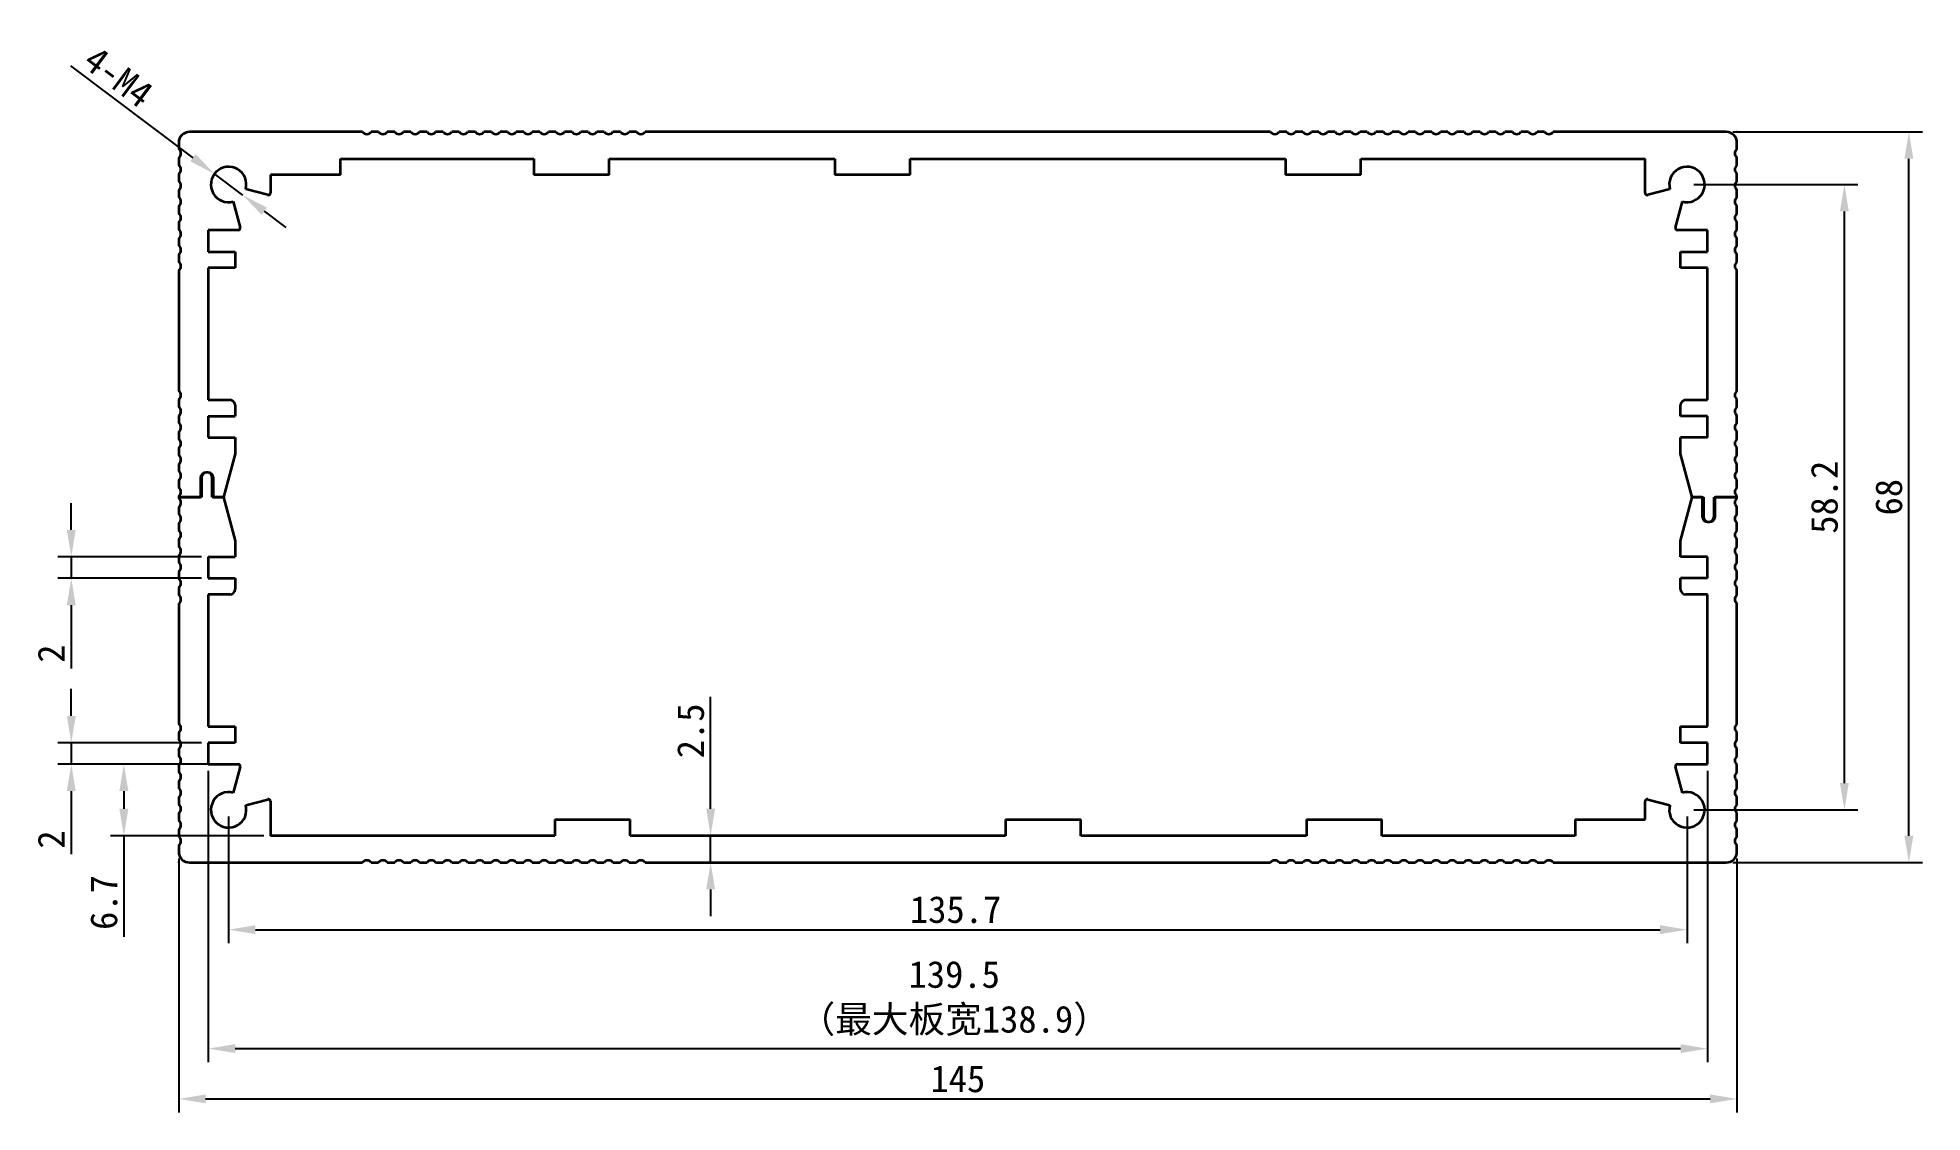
# Model space of a CAD drawing. Header units: millimetres. Extents: x 50 to 225, y 69 to 169.
import ezdxf

# ---------------------------------------------------------------- set-up
doc = ezdxf.new("R2010")
doc.units = ezdxf.units.MM
doc.header["$PDSIZE"] = -1
doc.layers.add('文字层', color=30, linetype='Continuous', lineweight=25)
doc.layers.add('细实线层', color=7, linetype='Continuous')
doc.styles.get("Standard").update_dxf_attribs({"font": 'simhei.ttf'})
doc.dimstyles.new('ISO-25', dxfattribs={"dimtxt": 2.5, "dimasz": 2.5, "dimexe": 1.25, "dimexo": 0.625, "dimtad": 1, "dimdec": 1, "dimdsep": 46, "dimtxsty": 'Standard', "dimcen": 2.5, "dimadec": 0, "dimazin": 0, "dimtfac": 1, "dimtdec": 1, "dimtmove": 0, "dimatfit": 3, "dimfxl": 1, "dimarcsym": 0})

# ---------------------------------------------------------------- blocks, each defined once
blk = doc.blocks.new('_D')
at = {"layer": 'Defpoints', "color": 0}
for p in [(66.33, 155.9), (68.97, 153.92)]:
    blk.add_point(p, dxfattribs=at)
at = {"layer": '细实线层', "color": 0, "lineweight": -2}
for p, q in [((52.95, 165.94), (64.33, 157.4)), ((68.97, 153.92), (66.33, 155.9)), ((70.97, 152.42), (72.97, 150.92))]:
    blk.add_line(p, q, dxfattribs=at)
at = {"layer": '细实线层', "color": 0}
for points in [[(64.58, 157.74), (64.08, 157.07), (66.33, 155.9)], [(71.22, 152.76), (70.72, 152.09), (68.97, 153.92)]]:
    blk.add_solid(points, dxfattribs=at)
at = {"layer": '细实线层', "color": 0, "insert": (57.41, 164.94), "char_height": 2.5, "attachment_point": 5, "rotation": 323.1296}
blk.add_mtext('4-M4', dxfattribs=at)
blk = doc.blocks.new('_D_1')
at = {"layer": 'Defpoints', "color": 0}
for p in [(67.65, 96.71), (203.36, 96.71), (203.36, 85.56)]:
    blk.add_point(p, dxfattribs=at)
at = {"layer": '细实线层', "color": 0, "lineweight": -2}
for p, q in [((67.65, 96.09), (67.65, 84.31)), ((203.36, 96.09), (203.36, 84.31)), ((70.15, 85.56), (200.86, 85.56))]:
    blk.add_line(p, q, dxfattribs=at)
at = {"layer": '细实线层', "color": 0}
for points in [[(70.15, 85.98), (70.15, 85.15), (67.65, 85.56)], [(200.86, 85.98), (200.86, 85.15), (203.36, 85.56)]]:
    blk.add_solid(points, dxfattribs=at)
at = {"layer": '细实线层', "color": 0, "insert": (135.3, 88.69), "char_height": 2.5, "attachment_point": 2}
blk.add_mtext('135.7', dxfattribs=at)
blk = doc.blocks.new('_D_2')
at = {"layer": 'Defpoints', "color": 0}
for p in [(203.36, 154.91), (218.01, 154.91), (203.36, 96.71)]:
    blk.add_point(p, dxfattribs=at)
at = {"layer": '细实线层', "color": 0, "lineweight": -2}
for p, q in [((203.99, 154.91), (219.26, 154.91)), ((218.01, 99.21), (218.01, 152.41)), ((203.99, 96.71), (219.26, 96.71))]:
    blk.add_line(p, q, dxfattribs=at)
at = {"layer": '细实线层', "color": 0}
for points in [[(217.59, 152.41), (218.42, 152.41), (218.01, 154.91)], [(217.59, 99.21), (218.42, 99.21), (218.01, 96.71)]]:
    blk.add_solid(points, dxfattribs=at)
at = {"layer": '细实线层', "color": 0, "insert": (214.88, 125.81), "char_height": 2.5, "attachment_point": 2, "rotation": 90}
blk.add_mtext('58.2', dxfattribs=at)
blk = doc.blocks.new('_D_3')
at = {"layer": 'Defpoints', "color": 0}
for p in [(65.76, 100.96), (205.26, 100.96), (205.26, 74.49)]:
    blk.add_point(p, dxfattribs=at)
at = {"layer": '文字层', "color": 0, "lineweight": -2}
for p, q in [((65.76, 100.34), (65.76, 73.24)), ((205.26, 100.34), (205.26, 73.24)), ((68.26, 74.49), (202.76, 74.49))]:
    blk.add_line(p, q, dxfattribs=at)
at = {"layer": '文字层', "color": 0}
for points in [[(68.26, 74.91), (68.26, 74.08), (65.76, 74.49)], [(202.76, 74.91), (202.76, 74.08), (205.26, 74.49)]]:
    blk.add_solid(points, dxfattribs=at)
at = {"layer": '文字层', "color": 0, "insert": (135.17, 82.65), "char_height": 2.5, "attachment_point": 2}
blk.add_mtext('139.5\\P（最大板宽138.9）', dxfattribs=at)
blk = doc.blocks.new('_D_4')
at = {"layer": 'Defpoints', "color": 0}
for p in [(105, 94.31), (106.41, 91.81), (112.5, 91.81)]:
    blk.add_point(p, dxfattribs=at)
at = {"layer": '细实线层', "color": 0, "lineweight": -2}
for p, q in [((112.5, 96.81), (112.5, 107.23)), ((105.63, 94.31), (113.75, 94.31)), ((112.5, 91.81), (112.5, 94.31)), ((107.03, 91.81), (113.75, 91.81)), ((112.5, 89.31), (112.5, 86.81))]:
    blk.add_line(p, q, dxfattribs=at)
at = {"layer": '细实线层', "color": 0}
for points in [[(112.09, 96.81), (112.92, 96.81), (112.5, 94.31)], [(112.09, 89.31), (112.92, 89.31), (112.5, 91.81)]]:
    blk.add_solid(points, dxfattribs=at)
at = {"layer": '细实线层', "color": 0, "insert": (109.38, 104.06), "char_height": 2.5, "attachment_point": 2, "rotation": 90}
blk.add_mtext('2.5', dxfattribs=at)
blk = doc.blocks.new('_D_5')
at = {"layer": 'Defpoints', "color": 0}
for p in [(68.53, 100.96), (57.9, 94.31), (71.55, 94.31)]:
    blk.add_point(p, dxfattribs=at)
at = {"layer": '细实线层', "color": 0, "lineweight": -2}
for p, q in [((67.9, 100.96), (56.65, 100.96)), ((57.9, 98.46), (57.9, 96.81)), ((70.93, 94.31), (56.65, 94.31)), ((57.9, 94.31), (57.9, 84.9))]:
    blk.add_line(p, q, dxfattribs=at)
at = {"layer": '细实线层', "color": 0}
for points in [[(57.48, 98.46), (58.32, 98.46), (57.9, 100.96)], [(57.48, 96.81), (58.32, 96.81), (57.9, 94.31)]]:
    blk.add_solid(points, dxfattribs=at)
at = {"layer": '细实线层', "color": 0, "insert": (54.78, 88.09), "char_height": 2.5, "attachment_point": 2, "rotation": 90}
blk.add_mtext('6.7', dxfattribs=at)
blk = doc.blocks.new('_D_6')
at = {"layer": 'Defpoints', "color": 0}
for p in [(65.76, 102.96), (53.01, 100.96), (65.76, 100.96)]:
    blk.add_point(p, dxfattribs=at)
at = {"layer": '细实线层', "color": 0, "lineweight": -2}
for p, q in [((53.01, 105.46), (53.01, 107.96)), ((65.13, 102.96), (51.76, 102.96)), ((53.01, 102.96), (53.01, 100.96)), ((65.13, 100.96), (51.76, 100.96)), ((53.01, 98.46), (53.01, 92.58))]:
    blk.add_line(p, q, dxfattribs=at)
at = {"layer": '细实线层', "color": 0}
for points in [[(52.59, 105.46), (53.42, 105.46), (53.01, 102.96)], [(52.59, 98.46), (53.42, 98.46), (53.01, 100.96)]]:
    blk.add_solid(points, dxfattribs=at)
at = {"layer": '细实线层', "color": 0, "insert": (49.88, 93.95), "char_height": 2.5, "attachment_point": 2, "rotation": 90}
blk.add_mtext('2', dxfattribs=at)
blk = doc.blocks.new('_D_8')
at = {"layer": 'Defpoints', "color": 0}
for p in [(53.01, 120.26), (65.76, 120.26), (65.76, 118.26)]:
    blk.add_point(p, dxfattribs=at)
at = {"layer": '细实线层', "color": 0, "lineweight": -2}
for p, q in [((53.01, 122.76), (53.01, 125.26)), ((65.13, 120.26), (51.76, 120.26)), ((53.01, 120.26), (53.01, 118.26)), ((65.13, 118.26), (51.76, 118.26)), ((53.01, 115.76), (53.01, 109.88))]:
    blk.add_line(p, q, dxfattribs=at)
at = {"layer": '细实线层', "color": 0}
for points in [[(52.59, 122.76), (53.42, 122.76), (53.01, 120.26)], [(52.59, 115.76), (53.42, 115.76), (53.01, 118.26)]]:
    blk.add_solid(points, dxfattribs=at)
at = {"layer": '细实线层', "color": 0, "insert": (49.88, 111.25), "char_height": 2.5, "attachment_point": 2, "rotation": 90}
blk.add_mtext('2', dxfattribs=at)
blk = doc.blocks.new('_D_9')
at = {"layer": 'Defpoints', "color": 0}
for p in [(63.01, 92.81), (208.01, 92.81), (208.01, 69.81)]:
    blk.add_point(p, dxfattribs=at)
at = {"layer": '细实线层', "color": 0, "lineweight": -2}
for p, q in [((63.01, 92.19), (63.01, 68.56)), ((208.01, 92.19), (208.01, 68.56)), ((65.51, 69.81), (205.51, 69.81))]:
    blk.add_line(p, q, dxfattribs=at)
at = {"layer": '细实线层', "color": 0}
for points in [[(65.51, 70.23), (65.51, 69.4), (63.01, 69.81)], [(205.51, 70.23), (205.51, 69.4), (208.01, 69.81)]]:
    blk.add_solid(points, dxfattribs=at)
at = {"layer": '细实线层', "color": 0, "insert": (135.51, 72.94), "char_height": 2.5, "attachment_point": 2}
blk.add_mtext('145', dxfattribs=at)
blk = doc.blocks.new('_D_10')
at = {"layer": 'Defpoints', "color": 0}
for p in [(207.01, 159.81), (224.01, 159.81), (207.01, 91.81)]:
    blk.add_point(p, dxfattribs=at)
at = {"layer": '细实线层', "color": 0, "lineweight": -2}
for p, q in [((207.63, 159.81), (225.26, 159.81)), ((224.01, 94.31), (224.01, 157.31)), ((207.63, 91.81), (225.26, 91.81))]:
    blk.add_line(p, q, dxfattribs=at)
at = {"layer": '细实线层', "color": 0}
for points in [[(223.59, 157.31), (224.42, 157.31), (224.01, 159.81)], [(223.59, 94.31), (224.42, 94.31), (224.01, 91.81)]]:
    blk.add_solid(points, dxfattribs=at)
at = {"layer": '细实线层', "color": 0, "insert": (220.88, 125.81), "char_height": 2.5, "attachment_point": 2, "rotation": 90}
blk.add_mtext('68', dxfattribs=at)

msp = doc.modelspace()

# ---------------------------------------------------------------- linework, layer by layer
at = {"color": 7, "linetype": 'Continuous', "lineweight": 35}
for p, q in [((80.11, 159.81), (64.01, 159.81)), ((81.61, 159.81), (80.91, 159.81)), ((83.11, 159.81), (82.41, 159.81)), ((84.61, 159.81), (83.91, 159.81)), ((86.11, 159.81), (85.41, 159.81)), ((87.61, 159.81), (86.91, 159.81)), ((89.11, 159.81), (88.41, 159.81)), ((90.61, 159.81), (89.91, 159.81)), ((92.11, 159.81), (91.41, 159.81)), ((93.61, 159.81), (92.91, 159.81)), ((95.11, 159.81), (94.41, 159.81)), ((96.61, 159.81), (95.91, 159.81)), ((98.11, 159.81), (97.41, 159.81)), ((99.61, 159.81), (98.91, 159.81)), ((101.11, 159.81), (100.41, 159.81)), ((102.61, 159.81), (101.91, 159.81)), ((104.11, 159.81), (103.41, 159.81)), ((105.61, 159.81), (104.91, 159.81)), ((164.61, 159.81), (106.41, 159.81)), ((166.11, 159.81), (165.41, 159.81)), ((167.61, 159.81), (166.91, 159.81)), ((169.11, 159.81), (168.41, 159.81)), ((170.61, 159.81), (169.91, 159.81)), ((172.11, 159.81), (171.41, 159.81)), ((173.61, 159.81), (172.91, 159.81)), ((175.11, 159.81), (174.41, 159.81)), ((176.61, 159.81), (175.91, 159.81)), ((178.11, 159.81), (177.41, 159.81)), ((179.61, 159.81), (178.91, 159.81)), ((181.11, 159.81), (180.41, 159.81)), ((182.61, 159.81), (181.91, 159.81)), ((184.11, 159.81), (183.41, 159.81)), ((185.61, 159.81), (184.91, 159.81)), ((187.11, 159.81), (186.41, 159.81)), ((188.61, 159.81), (187.91, 159.81)), ((190.11, 159.81), (189.41, 159.81)), ((207.01, 159.81), (190.91, 159.81)), ((63.01, 158.81), (63.01, 158.21)), ((208.01, 158.21), (208.01, 158.81)), ((63.01, 157.41), (63.01, 156.71)), ((78.06, 157.31), (96.06, 157.31)), ((78.06, 155.81), (78.06, 157.31)), ((96.06, 157.31), (96.06, 155.81)), ((103.06, 157.31), (124.06, 157.31)), ((103.06, 155.81), (103.06, 157.31)), ((124.06, 157.31), (124.06, 155.81)), ((131.06, 157.31), (166.01, 157.31)), ((131.06, 155.81), (131.06, 157.31)), ((166.01, 157.31), (166.01, 155.81)), ((173.01, 157.31), (199.46, 157.31)), ((173.01, 155.81), (173.01, 157.31)), ((199.46, 154.13), (199.46, 157.31)), ((208.01, 156.71), (208.01, 157.41)), ((63.01, 155.91), (63.01, 155.21)), ((63.01, 154.41), (63.01, 153.71)), ((71.3, 153.94), (69.25, 154.49)), ((78.06, 155.81), (71.55, 155.81)), ((71.55, 155.81), (71.55, 154.13)), ((103.06, 155.81), (96.06, 155.81)), ((131.06, 155.81), (124.06, 155.81)), ((173.01, 155.81), (166.01, 155.81)), ((201.77, 154.49), (199.71, 153.94)), ((208.01, 155.21), (208.01, 155.91)), ((208.01, 153.71), (208.01, 154.41)), ((63.01, 152.91), (63.01, 152.21)), ((68.08, 153.32), (68.72, 150.92)), ((202.29, 150.92), (202.93, 153.32)), ((208.01, 152.21), (208.01, 152.91)), ((63.01, 151.41), (63.01, 150.71)), ((208.01, 150.71), (208.01, 151.41)), ((63.01, 149.91), (63.01, 149.21)), ((68.53, 150.66), (65.76, 150.66)), ((65.76, 150.66), (65.76, 148.66)), ((205.26, 150.66), (202.48, 150.66)), ((205.26, 148.66), (205.26, 150.66)), ((208.01, 149.21), (208.01, 149.91)), ((63.01, 148.41), (63.01, 147.71)), ((65.76, 148.66), (68.26, 148.66)), ((68.26, 148.66), (68.26, 147.16)), ((202.76, 147.16), (202.76, 148.66)), ((202.76, 148.66), (205.26, 148.66)), ((208.01, 147.71), (208.01, 148.41)), ((63.01, 146.91), (63.01, 135.71)), ((68.26, 147.16), (65.76, 147.16)), ((65.76, 147.16), (65.76, 134.86)), ((205.26, 147.16), (202.76, 147.16)), ((205.26, 134.86), (205.26, 147.16)), ((208.01, 135.71), (208.01, 146.91)), ((63.01, 134.91), (63.01, 134.21)), ((63.01, 133.41), (63.01, 132.71)), ((65.76, 134.86), (67.76, 134.86)), ((65.76, 133.36), (68.26, 133.36)), ((65.76, 133.36), (65.76, 131.36)), ((68.26, 134.36), (68.26, 133.36)), ((202.76, 133.36), (202.76, 134.36)), ((205.26, 133.36), (202.76, 133.36)), ((203.26, 134.86), (205.26, 134.86)), ((205.26, 131.36), (205.26, 133.36)), ((208.01, 134.21), (208.01, 134.91)), ((208.01, 132.71), (208.01, 133.41)), ((63.01, 131.91), (63.01, 131.21)), ((208.01, 131.21), (208.01, 131.91)), ((63.01, 130.41), (63.01, 129.71)), ((65.76, 131.36), (68.26, 131.36)), ((68.26, 129.86), (67.17, 125.81)), ((68.26, 131.36), (68.26, 129.86)), ((202.76, 129.86), (202.76, 131.36)), ((205.26, 131.36), (202.76, 131.36)), ((203.84, 125.81), (202.76, 129.86)), ((208.01, 129.71), (208.01, 130.41)), ((63.01, 128.91), (63.01, 128.21)), ((65.73, 128.11), (65.53, 128.11)), ((208.01, 128.21), (208.01, 128.91)), ((63.01, 127.41), (63.01, 126.71)), ((65.03, 127.61), (65.03, 125.81)), ((65.13, 127.61), (65.13, 125.81)), ((66.13, 125.81), (66.13, 127.61)), ((66.23, 125.81), (66.23, 127.61)), ((208.01, 126.71), (208.01, 127.41)), ((63.01, 125.91), (63.01, 125.81)), ((63.01, 125.81), (63.01, 125.71)), ((65.13, 125.81), (63.01, 125.81)), ((63.01, 125.81), (65.03, 125.81)), ((63.01, 124.91), (63.01, 124.21)), ((67.17, 125.81), (66.13, 125.81)), ((66.23, 125.81), (67.17, 125.81)), ((67.17, 125.81), (68.26, 121.76)), ((202.76, 121.76), (203.84, 125.81)), ((204.78, 125.81), (203.84, 125.81)), ((203.84, 125.81), (204.88, 125.81)), ((204.78, 125.81), (204.78, 124.01)), ((204.88, 125.81), (204.88, 124.01)), ((205.88, 124.01), (205.88, 125.81)), ((205.88, 125.81), (208.01, 125.81)), ((205.98, 124.01), (205.98, 125.81)), ((208.01, 125.81), (205.98, 125.81)), ((208.01, 125.81), (208.01, 125.91)), ((208.01, 125.71), (208.01, 125.81)), ((208.01, 124.21), (208.01, 124.91)), ((63.01, 123.41), (63.01, 122.71)), ((205.28, 123.51), (205.48, 123.51)), ((208.01, 122.71), (208.01, 123.41)), ((63.01, 121.91), (63.01, 121.21)), ((68.26, 121.76), (68.26, 120.26)), ((202.76, 120.26), (202.76, 121.76)), ((208.01, 121.21), (208.01, 121.91)), ((63.01, 120.41), (63.01, 119.71)), ((65.76, 120.26), (68.26, 120.26)), ((65.76, 120.26), (65.76, 118.26)), ((205.26, 120.26), (202.76, 120.26)), ((205.26, 118.26), (205.26, 120.26)), ((208.01, 119.71), (208.01, 120.41)), ((63.01, 118.91), (63.01, 118.21)), ((65.76, 118.26), (68.26, 118.26)), ((68.26, 118.26), (68.26, 117.26)), ((205.26, 118.26), (202.76, 118.26)), ((202.76, 117.26), (202.76, 118.26)), ((208.01, 118.21), (208.01, 118.91)), ((63.01, 117.41), (63.01, 116.71)), ((63.01, 115.91), (63.01, 104.71)), ((67.76, 116.76), (65.76, 116.76)), ((65.76, 116.76), (65.76, 104.46)), ((205.26, 116.76), (203.26, 116.76)), ((205.26, 104.46), (205.26, 116.76)), ((208.01, 116.71), (208.01, 117.41)), ((208.01, 104.71), (208.01, 115.91)), ((63.01, 103.91), (63.01, 103.21)), ((65.76, 104.46), (68.26, 104.46)), ((68.26, 104.46), (68.26, 102.96)), ((202.76, 102.96), (202.76, 104.46)), ((202.76, 104.46), (205.26, 104.46)), ((208.01, 103.21), (208.01, 103.91)), ((63.01, 102.41), (63.01, 101.71)), ((68.26, 102.96), (65.76, 102.96)), ((65.76, 102.96), (65.76, 100.96)), ((205.26, 102.96), (202.76, 102.96)), ((205.26, 100.96), (205.26, 102.96)), ((208.01, 101.71), (208.01, 102.41)), ((63.01, 100.91), (63.01, 100.21)), ((65.76, 100.96), (68.53, 100.96)), ((68.72, 100.71), (68.08, 98.31)), ((202.93, 98.31), (202.29, 100.71)), ((202.48, 100.96), (205.26, 100.96)), ((208.01, 100.21), (208.01, 100.91)), ((63.01, 99.41), (63.01, 98.71)), ((208.01, 98.71), (208.01, 99.41)), ((63.01, 97.91), (63.01, 97.21)), ((69.25, 97.14), (71.3, 97.69)), ((71.55, 97.5), (71.55, 94.31)), ((199.46, 95.81), (199.46, 97.5)), ((199.71, 97.69), (201.77, 97.14)), ((208.01, 97.21), (208.01, 97.91)), ((63.01, 96.41), (63.01, 95.71)), ((63.01, 94.91), (63.01, 94.21)), ((98, 95.81), (98, 94.31)), ((98, 95.81), (105, 95.81)), ((105, 94.31), (105, 95.81)), ((139.95, 95.81), (139.95, 94.31)), ((139.95, 95.81), (146.95, 95.81)), ((146.95, 94.31), (146.95, 95.81)), ((167.95, 95.81), (167.95, 94.31)), ((167.95, 95.81), (174.95, 95.81)), ((174.95, 94.31), (174.95, 95.81)), ((192.95, 95.81), (192.95, 94.31)), ((192.95, 95.81), (199.46, 95.81)), ((208.01, 95.71), (208.01, 96.41)), ((208.01, 94.21), (208.01, 94.91)), ((63.01, 93.41), (63.01, 92.81)), ((98, 94.31), (71.55, 94.31)), ((139.95, 94.31), (105, 94.31)), ((167.95, 94.31), (146.95, 94.31)), ((192.95, 94.31), (174.95, 94.31)), ((208.01, 92.81), (208.01, 93.41)), ((64.01, 91.81), (80.11, 91.81)), ((80.91, 91.81), (81.61, 91.81)), ((82.41, 91.81), (83.11, 91.81)), ((83.91, 91.81), (84.61, 91.81)), ((85.41, 91.81), (86.11, 91.81)), ((86.91, 91.81), (87.61, 91.81)), ((88.41, 91.81), (89.11, 91.81)), ((89.91, 91.81), (90.61, 91.81)), ((91.41, 91.81), (92.11, 91.81)), ((92.91, 91.81), (93.61, 91.81)), ((94.41, 91.81), (95.11, 91.81)), ((95.91, 91.81), (96.61, 91.81)), ((97.41, 91.81), (98.11, 91.81)), ((98.91, 91.81), (99.61, 91.81)), ((100.41, 91.81), (101.11, 91.81)), ((101.91, 91.81), (102.61, 91.81)), ((103.41, 91.81), (104.11, 91.81)), ((104.91, 91.81), (105.61, 91.81)), ((106.41, 91.81), (164.61, 91.81)), ((165.41, 91.81), (166.11, 91.81)), ((166.91, 91.81), (167.61, 91.81)), ((168.41, 91.81), (169.11, 91.81)), ((169.91, 91.81), (170.61, 91.81)), ((171.41, 91.81), (172.11, 91.81)), ((172.91, 91.81), (173.61, 91.81)), ((174.41, 91.81), (175.11, 91.81)), ((175.91, 91.81), (176.61, 91.81)), ((177.41, 91.81), (178.11, 91.81)), ((178.91, 91.81), (179.61, 91.81)), ((180.41, 91.81), (181.11, 91.81)), ((181.91, 91.81), (182.61, 91.81)), ((183.41, 91.81), (184.11, 91.81)), ((184.91, 91.81), (185.61, 91.81)), ((186.41, 91.81), (187.11, 91.81)), ((187.91, 91.81), (188.61, 91.81)), ((189.41, 91.81), (190.11, 91.81)), ((190.91, 91.81), (207.01, 91.81))]:
    msp.add_line(p, q, dxfattribs=at)
at = {"color": 7, "linetype": 'Continuous'}
for p, q in [((208.01, 159.81), (207.97, 159.81)), ((208.01, 159.81), (208.01, 159.73)), ((63.01, 91.81), (63.01, 91.9)), ((63.01, 91.81), (63.05, 91.81))]:
    msp.add_line(p, q, dxfattribs=at)
at = {"color": 7, "linetype": 'Continuous', "lineweight": 35}
for centre, radius, start, end in [((64.01, 158.81), 1, 90, 180), ((80.51, 160.11), 0.5, 216.8699, 323.1301), ((82.01, 160.11), 0.5, 216.8699, 323.1301), ((83.51, 160.11), 0.5, 216.8699, 323.1301), ((85.01, 160.11), 0.5, 216.8699, 323.1301), ((86.51, 160.11), 0.5, 216.8699, 323.1301), ((88.01, 160.11), 0.5, 216.8699, 323.1301), ((89.51, 160.11), 0.5, 216.8699, 323.1301), ((91.01, 160.11), 0.5, 216.8699, 323.1301), ((92.51, 160.11), 0.5, 216.8699, 323.1301), ((94.01, 160.11), 0.5, 216.8699, 323.1301), ((95.51, 160.11), 0.5, 216.8699, 323.1301), ((97.01, 160.11), 0.5, 216.8699, 323.1301), ((98.51, 160.11), 0.5, 216.8699, 323.1301), ((100.01, 160.11), 0.5, 216.8699, 323.1301), ((101.51, 160.11), 0.5, 216.8699, 323.1301), ((103.01, 160.11), 0.5, 216.8699, 323.1301), ((104.51, 160.11), 0.5, 216.8699, 323.1301), ((106.01, 160.11), 0.5, 216.8699, 323.1301), ((165.01, 160.11), 0.5, 216.8699, 323.1301), ((166.51, 160.11), 0.5, 216.8699, 323.1301), ((168.01, 160.11), 0.5, 216.8699, 323.1301), ((169.51, 160.11), 0.5, 216.8699, 323.1301), ((171.01, 160.11), 0.5, 216.8699, 323.1301), ((172.51, 160.11), 0.5, 216.8699, 323.1301), ((174.01, 160.11), 0.5, 216.8699, 323.1301), ((175.51, 160.11), 0.5, 216.8699, 323.1301), ((177.01, 160.11), 0.5, 216.8699, 323.1301), ((178.51, 160.11), 0.5, 216.8699, 323.1301), ((180.01, 160.11), 0.5, 216.8699, 323.1301), ((181.51, 160.11), 0.5, 216.8699, 323.1301), ((183.01, 160.11), 0.5, 216.8699, 323.1301), ((184.51, 160.11), 0.5, 216.8699, 323.1301), ((186.01, 160.11), 0.5, 216.8699, 323.1301), ((187.51, 160.11), 0.5, 216.8699, 323.1301), ((189.01, 160.11), 0.5, 216.8699, 323.1301), ((190.51, 160.11), 0.5, 216.8699, 323.1301), ((207.01, 158.81), 1, 0, 90), ((62.71, 157.81), 0.5, 306.8699, 53.1301), ((208.31, 157.81), 0.5, 126.8699, 233.1301), ((62.71, 156.31), 0.5, 306.8699, 53.1301), ((67.65, 154.91), 1.65, 345, 285), ((203.36, 154.91), 1.65, 255, 195), ((208.31, 156.31), 0.5, 126.8699, 233.1301), ((62.71, 154.81), 0.5, 306.8699, 53.1301), ((208.31, 154.81), 0.5, 126.8699, 233.1301), ((62.71, 153.31), 0.5, 306.8699, 53.1301), ((71.35, 154.13), 0.2, 255, 360), ((199.66, 154.13), 0.2, 180, 285), ((208.31, 153.31), 0.5, 126.8699, 233.1301), ((62.71, 151.81), 0.5, 306.8699, 53.1301), ((68.53, 150.86), 0.2, 270, 15), ((202.48, 150.86), 0.2, 165, 270), ((208.31, 151.81), 0.5, 126.8699, 233.1301), ((62.71, 150.31), 0.5, 306.8699, 53.1301), ((62.71, 148.81), 0.5, 306.8699, 53.1301), ((208.31, 150.31), 0.5, 126.8699, 233.1301), ((208.31, 148.81), 0.5, 126.8699, 233.1301), ((62.71, 147.31), 0.5, 306.8699, 53.1301), ((208.31, 147.31), 0.5, 126.8699, 233.1301), ((62.71, 135.31), 0.5, 306.8699, 53.1301), ((208.31, 135.31), 0.5, 126.8699, 233.1301), ((62.71, 133.81), 0.5, 306.8699, 53.1301), ((67.76, 134.36), 0.5, 0, 90), ((203.26, 134.36), 0.5, 90, 180), ((208.31, 133.81), 0.5, 126.8699, 233.1301), ((62.71, 132.31), 0.5, 306.8699, 53.1301), ((208.31, 132.31), 0.5, 126.8699, 233.1301), ((62.71, 130.81), 0.5, 306.8699, 53.1301), ((208.31, 130.81), 0.5, 126.8699, 233.1301), ((62.71, 129.31), 0.5, 306.8699, 53.1301), ((62.71, 127.81), 0.5, 306.8699, 53.1301), ((65.53, 127.61), 0.5, 90, 180), ((65.63, 127.61), 0.5, 90, 180), ((65.63, 127.61), 0.5, 0, 90), ((65.73, 127.61), 0.5, 0, 90), ((208.31, 129.31), 0.5, 126.8699, 233.1301), ((208.31, 127.81), 0.5, 126.8699, 233.1301), ((62.71, 126.31), 0.5, 306.8699, 53.1301), ((208.31, 126.31), 0.5, 126.8699, 233.1301), ((62.71, 125.31), 0.5, 306.8699, 53.1301), ((208.31, 125.31), 0.5, 126.8699, 233.1301), ((62.71, 123.81), 0.5, 306.8699, 53.1301), ((205.28, 124.01), 0.5, 180, 270), ((205.38, 124.01), 0.5, 180, 270), ((205.38, 124.01), 0.5, 270, 0), ((205.48, 124.01), 0.5, 270, 0), ((208.31, 123.81), 0.5, 126.8699, 233.1301), ((62.71, 122.31), 0.5, 306.8699, 53.1301), ((62.71, 120.81), 0.5, 306.8699, 53.1301), ((208.31, 122.31), 0.5, 126.8699, 233.1301), ((208.31, 120.81), 0.5, 126.8699, 233.1301), ((62.71, 119.31), 0.5, 306.8699, 53.1301), ((208.31, 119.31), 0.5, 126.8699, 233.1301), ((62.71, 117.81), 0.5, 306.8699, 53.1301), ((208.31, 117.81), 0.5, 126.8699, 233.1301), ((62.71, 116.31), 0.5, 306.8699, 53.1301), ((67.76, 117.26), 0.5, 270, 0), ((203.26, 117.26), 0.5, 180, 270), ((208.31, 116.31), 0.5, 126.8699, 233.1301), ((62.71, 104.31), 0.5, 306.8699, 53.1301), ((208.31, 104.31), 0.5, 126.8699, 233.1301), ((62.71, 102.81), 0.5, 306.8699, 53.1301), ((208.31, 102.81), 0.5, 126.8699, 233.1301), ((62.71, 101.31), 0.5, 306.8699, 53.1301), ((62.71, 99.81), 0.5, 306.8699, 53.1301), ((68.53, 100.76), 0.2, 345, 90), ((202.48, 100.76), 0.2, 90, 195), ((208.31, 101.31), 0.5, 126.8699, 233.1301), ((208.31, 99.81), 0.5, 126.8699, 233.1301), ((62.71, 98.31), 0.5, 306.8699, 53.1301), ((67.65, 96.71), 1.65, 75, 15), ((203.36, 96.71), 1.65, 165, 105), ((208.31, 98.31), 0.5, 126.8699, 233.1301), ((62.71, 96.81), 0.5, 306.8699, 53.1301), ((71.35, 97.5), 0.2, 0, 105), ((199.66, 97.5), 0.2, 75, 180), ((208.31, 96.81), 0.5, 126.8699, 233.1301), ((62.71, 95.31), 0.5, 306.8699, 53.1301), ((208.31, 95.31), 0.5, 126.8699, 233.1301), ((62.71, 93.81), 0.5, 306.8699, 53.1301), ((208.31, 93.81), 0.5, 126.8699, 233.1301), ((64.01, 92.81), 1, 180, 270), ((80.51, 91.51), 0.5, 36.8699, 143.1301), ((82.01, 91.51), 0.5, 36.8699, 143.1301), ((83.51, 91.51), 0.5, 36.8699, 143.1301), ((85.01, 91.51), 0.5, 36.8699, 143.1301), ((86.51, 91.51), 0.5, 36.8699, 143.1301), ((88.01, 91.51), 0.5, 36.8699, 143.1301), ((89.51, 91.51), 0.5, 36.8699, 143.1301), ((91.01, 91.51), 0.5, 36.8699, 143.1301), ((92.51, 91.51), 0.5, 36.8699, 143.1301), ((94.01, 91.51), 0.5, 36.8699, 143.1301), ((95.51, 91.51), 0.5, 36.8699, 143.1301), ((97.01, 91.51), 0.5, 36.8699, 143.1301), ((98.51, 91.51), 0.5, 36.8699, 143.1301), ((100.01, 91.51), 0.5, 36.8699, 143.1301), ((101.51, 91.51), 0.5, 36.8699, 143.1301), ((103.01, 91.51), 0.5, 36.8699, 143.1301), ((104.51, 91.51), 0.5, 36.8699, 143.1301), ((106.01, 91.51), 0.5, 36.8699, 143.1301), ((165.01, 91.51), 0.5, 36.8699, 143.1301), ((166.51, 91.51), 0.5, 36.8699, 143.1301), ((168.01, 91.51), 0.5, 36.8699, 143.1301), ((169.51, 91.51), 0.5, 36.8699, 143.1301), ((171.01, 91.51), 0.5, 36.8699, 143.1301), ((172.51, 91.51), 0.5, 36.8699, 143.1301), ((174.01, 91.51), 0.5, 36.8699, 143.1301), ((175.51, 91.51), 0.5, 36.8699, 143.1301), ((177.01, 91.51), 0.5, 36.8699, 143.1301), ((178.51, 91.51), 0.5, 36.8699, 143.1301), ((180.01, 91.51), 0.5, 36.8699, 143.1301), ((181.51, 91.51), 0.5, 36.8699, 143.1301), ((183.01, 91.51), 0.5, 36.8699, 143.1301), ((184.51, 91.51), 0.5, 36.8699, 143.1301), ((186.01, 91.51), 0.5, 36.8699, 143.1301), ((187.51, 91.51), 0.5, 36.8699, 143.1301), ((189.01, 91.51), 0.5, 36.8699, 143.1301), ((190.51, 91.51), 0.5, 36.8699, 143.1301), ((207.01, 92.81), 1, 270, 0)]:
    msp.add_arc(centre, radius, start, end, dxfattribs=at)
at = {"color": 7, "linetype": 'Continuous'}
for p in [(208.01, 159.81), (63.01, 91.81)]:
    msp.add_point(p, dxfattribs=at)

# ---------------------------------------------------------------- dimensions: what is measured, and where the dimension line sits
at = {"layer": '文字层'}
dim = msp.add_linear_dim(base=(205.26, 74.49), p1=(65.76, 100.96), p2=(205.26, 100.96), text='<>\\P（最大板宽138.9）', dimstyle='ISO-25', dxfattribs=at)
dim.commit()
dim.dimension.update_dxf_attribs({"geometry": '_D_3', "text_midpoint": (135.17, 74.49), "dimtype": 160})
at = {"layer": '细实线层'}
dim = msp.add_diameter_dim_2p(p1=(68.97, 153.92), p2=(66.33, 155.9), text='4-M4', dimstyle='ISO-25', dxfattribs=at)
dim.commit()
dim.dimension.update_dxf_attribs({"geometry": '_D', "text_midpoint": (56.28, 163.44), "dimtype": 163})
for base, p1, p2, picture, middle in [((224.01, 159.81), (207.01, 91.81), (207.01, 159.81), '_D_10', (224.01, 125.81)), ((218.01, 154.91), (203.36, 96.71), (203.36, 154.91), '_D_2', (218.01, 125.81)), ((53.01, 120.26), (65.76, 118.26), (65.76, 120.26), '_D_8', (53.01, 111.25)), ((53.01, 100.96), (65.76, 102.96), (65.76, 100.96), '_D_6', (53.01, 93.95)), ((112.5, 91.81), (105, 94.31), (106.41, 91.81), '_D_4', (112.5, 104.06)), ((57.90026131, 94.31448763), (68.52985277, 100.96448763), (71.55171378, 94.31448763), '_D_5', (57.90026131, 88.09304642))]:
    dim = msp.add_linear_dim(base=base, p1=p1, p2=p2, angle=90, dimstyle='ISO-25', dxfattribs=at)
    dim.commit()
    dim.dimension.update_dxf_attribs({"geometry": picture, "text_midpoint": middle, "dimtype": 160})
for base, p1, p2, picture, middle in [((203.36, 85.56), (67.65, 96.71), (203.36, 96.71), '_D_1', (135.3, 85.56)), ((208.01, 69.81), (63.01, 92.81), (208.01, 92.81), '_D_9', (135.51, 69.81))]:
    dim = msp.add_linear_dim(base=base, p1=p1, p2=p2, dimstyle='ISO-25', dxfattribs=at)
    dim.commit()
    dim.dimension.update_dxf_attribs({"geometry": picture, "text_midpoint": middle, "dimtype": 160})

doc.saveas('drawing.dxf')
